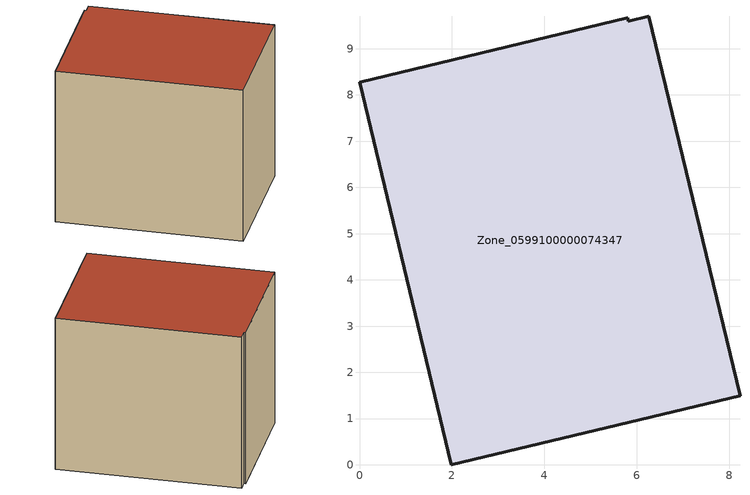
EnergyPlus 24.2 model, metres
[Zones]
Zone_0599100000074347
 floor ground (C_G): 6.25,9.7 8.23,1.49 1.99,0 0,8.27 5.8,9.66 5.82,9.59 z0
 wall outside (C_F): 1.99,0 8.23,1.49 6.25,9.7 5.82,9.59 5.8,9.66 0,8.27 1.99,0 z0:7.51
 roof outside (C_R): 8.23,1.49 6.25,9.7 5.82,9.59 5.8,9.66 0,8.27 1.99,0 z7.51
[BUILDING]
Pand.0599100000074347: North Axis=0; Terrain=City; Loads Convergence Tolerance Value=0.04; Temperature Convergence Tolerance Value=0.4; Solar Distribution=FullExterior; Maximum Number of Warmup Days=25; Minimum Number of Warmup Days=1
[Site:Location]
Rotterdam.The.Hague.AP_ZH_NLD Design_Conditions: Latitude=51.96; Longitude=4.45; Time Zone=1; Elevation=-4.5
[SITE:GROUNDTEMPERATURE:BUILDINGSURFACE]
18, 18, 18, 18, 18, 18, 18, 18, 18, 18, 18, 18
[MATERIAL] Thermal Absorptance=0.9; Solar Absorptance=0.7; Visible Absorptance=0.7
Name | Roughness | Thickness | Conductivity | Density | Specific Heat
G.TI.1965-1974 | MediumSmooth | 0.15 | 0.882353 | 540 | 1210
F.TI.1965-1974 | Rough | 0.3 | 0.697674 | 1920 | 840
R.TI.1965-1974 | MediumRough | 0.2 | 0.232558 | 1500 | 1000
[CONSTRUCTION]
C_G: G.TI.1965-1974
C_F: F.TI.1965-1974
C_R: R.TI.1965-1974
[ZONE]
Zone_0599100000074347: Type=1; Multiplier=1; Ceiling Height=Autocalculate; Volume=Autocalculate; Floor Area=autocalculate; Part of Total Floor Area=Yes
[ZONEINFILTRATION:DESIGNFLOWRATE]
Infil_Zone_0599100000074347: Zone or ZoneList or Space or SpaceList=Zone_0599100000074347; Schedule=AlwaysOn; Design Flow Rate Calculation Method=Flow/Area; Flow Rate per Floor Area=0.003; Constant Term Coefficient=1; Temperature Term Coefficient=0; Velocity Term Coefficient=0; Velocity Squared Term Coefficient=0
[HVACTEMPLATE:ZONE:IDEALLOADSAIRSYSTEM]
Zone_0599100000074347: Maximum Heating Supply Air Temperature=50; Minimum Cooling Supply Air Temperature=13; Maximum Heating Supply Air Humidity Ratio=0.0156; Minimum Cooling Supply Air Humidity Ratio=0.0077; Heating Limit=NoLimit; Cooling Limit=NoLimit; Dehumidification Control Type=ConstantSensibleHeatRatio; Cooling Sensible Heat Ratio=0.7; Dehumidification Setpoint=60; Humidification Control Type=None; Humidification Setpoint=30; Outdoor Air Method=None; Outdoor Air Flow Rate per Person=0.00944; Outdoor Air Flow Rate per Zone Floor Area=0; Outdoor Air Flow Rate per Zone=0; Demand Controlled Ventilation Type=None; Outdoor Air Economizer Type=NoEconomizer; Heat Recovery Type=None; Sensible Heat Recovery Effectiveness=0.7; Latent Heat Recovery Effectiveness=0.65
[ZONECONTROL:THERMOSTAT]
ThermostatControl_Zone_0599100000074347: Zone or ZoneList=Zone_0599100000074347; Control Type Schedule=DualSetpointControlType; Control 1=Thermostat_Zone_0599100000074347; Temperature Difference Between Cutout And Setpoint=0
[THERMOSTATSETPOINT:DUALSETPOINT]
Thermostat_Zone_0599100000074347: Heating Setpoint Temperature Schedule=HeatingSetpoint_Zone_0599100000074347; Cooling Setpoint Temperature Schedule=CoolingSetpoint_Zone_0599100000074347
[SCHEDULE:COMPACT]
HeatingSetpoint_Zone_0599100000074347: Through: 12/31, For: AllDays, Until: 24:00, 21
CoolingSetpoint_Zone_0599100000074347: Through: 12/31, For: AllDays, Until: 24:00, 24
DualSetpointControlType: Through: 12/31, For: AllDays, Until: 24:00, 4
AlwaysOn: Through: 12/31, For: AllDays, Until: 24:00, 1
